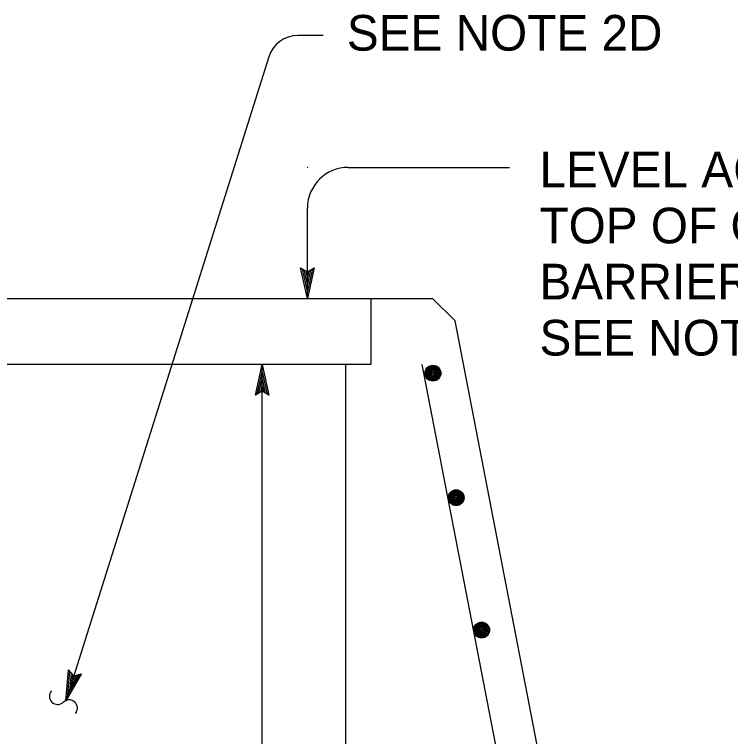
# Model space of a CAD drawing. Extents: x -894 to 866, y -476 to 714.
# Drawn here: x -610 to -469.6, y 187.6 to 329.3 of the extents above; entities that cross this region are included whole.
import ezdxf

# ---------------------------------------------------------------- set-up
doc = ezdxf.new("R2010")
doc.units = 0
for name, color, linetype in [('56 Stage 3 Anno', 7, 'Continuous'), ('57 Undefined', 7, 'Continuous'), ('60 Nongeo Data', 7, 'Continuous')]:
    doc.layers.add(name, color=color, linetype=linetype)

msp = doc.modelspace()

# ---------------------------------------------------------------- linework, layer by layer
at = {"layer": '56 Stage 3 Anno'}
for p, q in [((-549.44, 325.12), (-554.4, 325.12)), ((-560.12, 320.93), (-599.93, 194.57)), ((-544.54, 299.27), (-512.91, 299.27)), ((-552.54, 273.57), (-552.54, 291.27)), ((-552.54, 273.57), (-553.87, 279.57)), ((-553.87, 279.57), (-553.87, 279.57)), ((-553.87, 279.57), (-552.54, 278.77)), ((-552.55, 274.96), (-553.52, 279.33)), ((-552.54, 276.33), (-553.17, 279.15)), ((-552.54, 278.77), (-551.2, 279.57)), ((-551.2, 279.57), (-552.54, 273.57)), ((-551.56, 279.35), (-552.54, 274.95)), ((-551.92, 279.12), (-552.54, 276.33)), ((-551.2, 279.57), (-551.2, 279.57)), ((-552.54, 277.71), (-552.81, 278.92)), ((-552.27, 278.94), (-552.54, 277.71)), ((-552.54, 273.57), (-552.54, 273.57)), ((-562.76, 254.57), (-561.42, 260.57)), ((-561.42, 56.57), (-561.42, 260.57)), ((-561.42, 260.57), (-561.42, 260.57)), ((-561.42, 260.57), (-560.09, 254.57)), ((-562.4, 254.78), (-561.42, 259.19)), ((-562.05, 255.02), (-561.42, 257.8)), ((-561.42, 259.17), (-560.45, 254.8)), ((-561.42, 257.8), (-560.8, 254.98)), ((-561.7, 255.19), (-561.42, 256.42)), ((-561.42, 256.42), (-561.16, 255.21)), ((-561.42, 255.37), (-562.76, 254.57)), ((-560.09, 254.57), (-561.42, 255.37)), ((-562.76, 254.57), (-562.76, 254.57)), ((-560.09, 254.57), (-560.09, 254.57)), ((-599.93, 194.57), (-599.4, 200.69)), ((-596.85, 199.89), (-599.93, 194.57)), ((-599.52, 195.9), (-599.13, 200.36)), ((-597.26, 199.79), (-599.52, 195.89)), ((-599.4, 200.69), (-599.4, 200.69)), ((-599.4, 200.69), (-598.37, 199.53)), ((-599.1, 197.2), (-598.85, 200.09)), ((-598.68, 198.52), (-598.58, 199.76)), ((-598.37, 199.53), (-596.85, 199.89)), ((-596.85, 199.89), (-596.85, 199.89)), ((-597.67, 199.68), (-599.1, 197.2)), ((-598.05, 199.61), (-598.68, 198.52)), ((-599.93, 194.57), (-599.93, 194.57))]:
    msp.add_line(p, q, dxfattribs=at)
for centre, radius, start, end in [((-554.4, 319.12), 6, 90, 162.513), ((-552.44, 299.17), 0.1, 90, 180), ((-544.54, 291.27), 8, 90, 180), ((-601.53, 195.53), 1.62, 139.7401, 313.1644), ((-599.28, 193.2), 1.62, 319.8304, 133.8025)]:
    msp.add_arc(centre, radius, start, end, dxfattribs=at)
at = {"layer": '60 Nongeo Data'}
for p, q in [((-682.21, 273.57), (-527.98, 273.57)), ((-540.1, 273.57), (-540.1, 260.57)), ((-523.56, 269.15), (-527.98, 273.57)), ((-480.1, 44.57), (-523.56, 269.15)), ((-540.1, 260.57), (-671.1, 260.57)), ((-545.1, 260.57), (-545.1, 44.57)), ((-489.88, 52.99), (-530.05, 260.57))]:
    msp.add_line(p, q, dxfattribs=at)
for centre, radius in [((-527.93, 258.9), 1.56), ((-527.93, 258.9), 1.37), ((-527.93, 258.9), 1.19), ((-527.93, 258.9), 1), ((-527.93, 258.9), 0.812), ((-527.93, 258.9), 0.625), ((-527.93, 258.9), 0.437), ((-527.93, 258.9), 0.187), ((-523.38, 234.47), 1.56), ((-523.38, 234.47), 1.37), ((-523.38, 234.47), 1.19), ((-523.38, 234.47), 1), ((-523.38, 234.47), 0.812), ((-523.38, 234.47), 0.625), ((-523.38, 234.47), 0.437), ((-523.38, 234.47), 0.187), ((-518.38, 208.51), 1.56), ((-518.38, 208.51), 1.37), ((-518.38, 208.51), 1.19), ((-518.38, 208.51), 1), ((-518.38, 208.51), 0.812), ((-518.38, 208.51), 0.625), ((-518.38, 208.51), 0.437), ((-518.38, 208.51), 0.187)]:
    msp.add_circle(centre, radius, dxfattribs=at)

# ---------------------------------------------------------------- texts
at = {"layer": '57 Undefined'}
for s, p in [('SEE NOTE 2D', (-544.81, 322.16)), ('LEVEL ACROSS', (-507.03, 295.36)), ('TOP OF CONCRETE', (-507.03, 284.36)), ('BARRIER CAP,', (-507.03, 273.36)), ('SEE NOTE 5', (-507.03, 262.36))]:
    msp.add_text(s, height=7, dxfattribs=at).set_placement(p)

doc.saveas('drawing.dxf')
